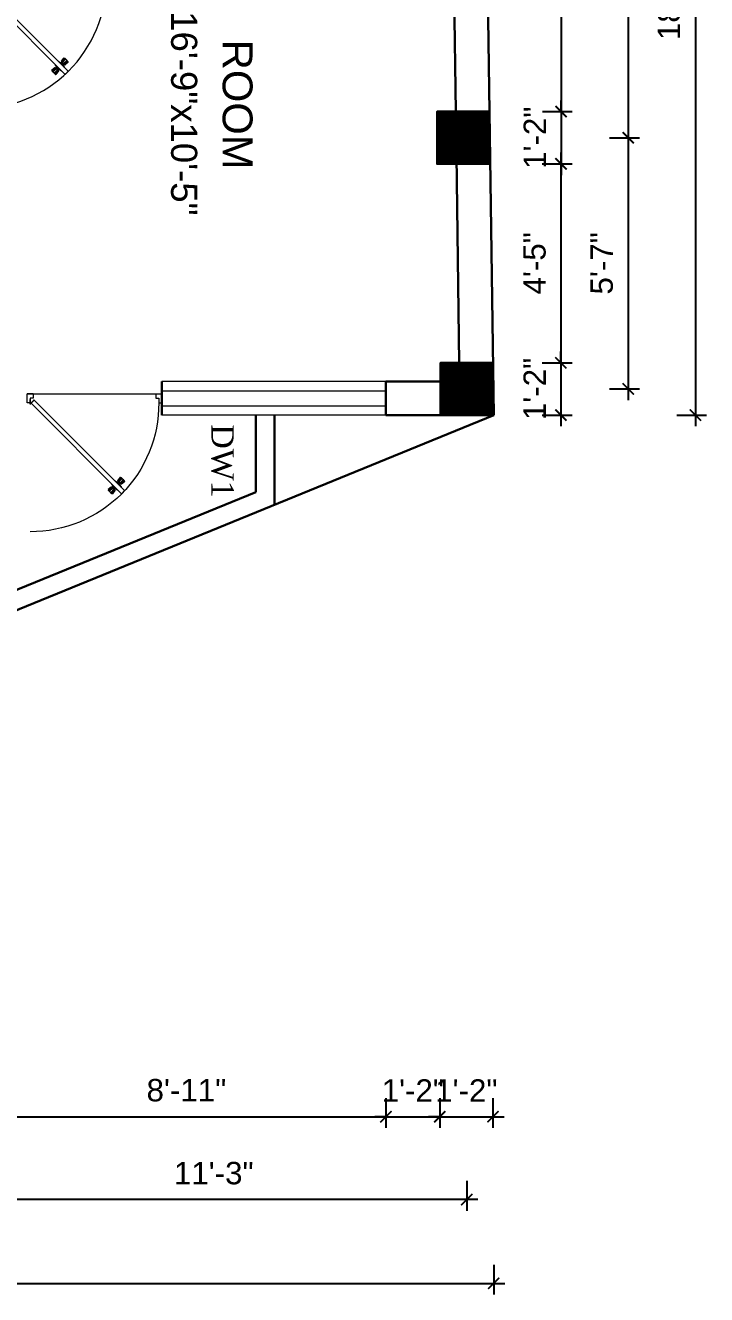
# Model space of a CAD drawing. Header units: inches. Extents: x -4737 to 13205, y 2479 to 13285.
# Drawn here: x -1831.4 to -1649, y 11731.7 to 12071.5 of the extents above; entities that cross this region are included whole.
import ezdxf

# ---------------------------------------------------------------- set-up
doc = ezdxf.new("R2010")
doc.units = ezdxf.units.IN
doc.header["$MEASUREMENT"] = 0
for name, color, linetype, lineweight in [('hatch-.09', 8, 'Continuous', 9), ('Label', 7, 'Continuous', 13), ('ns_DIMS', 1, 'Continuous', 0), ('ns_TEXT', 7, 'Continuous', 13), ('PUERTAS', 7, 'Continuous', 9), ('Text', 7, 'Continuous', 13), ('WALL', 12, 'Continuous', 30), ('wall2', 1, 'Continuous', 15), ('windoow', 4, 'Continuous', 5)]:
    doc.layers.add(name, color=color, linetype=linetype, lineweight=lineweight)
doc.styles.add('arial 1000', font='arial.ttf')
doc.styles.add('dim', font='arial.ttf', dxfattribs={"height": 7})
doc.styles.get("Standard").update_dxf_attribs({"font": 'arial.ttf'})
doc.dimstyles.new("1-8'", dxfattribs={"dimtxt": 6, "dimasz": 3, "dimexe": 3, "dimexo": 6, "dimgap": 4, "dimtad": 1, "dimdec": 0, "dimzin": 0, "dimdsep": 46, "dimlunit": 4, "dimtxsty": 'arial 1000', "dimblk": 'ARCHTICK', "dimcen": 8, "dimdle": 3, "dimclrt": 7, "dimazin": 0, "dimtfac": 1, "dimtdec": 0, "dimtix": 1, "dimtmove": 2, "dimatfit": 3, "dimfxl": 5, "dimfxlon": 1, "dimarcsym": 0})

# ---------------------------------------------------------------- blocks, each defined once
blk = doc.blocks.new('3ft')
at = {"layer": 'PUERTAS', "color": 2}
for p, q in [((1.01, 2.52), (25.23, 26.74)), ((26.05, 25.92), (1.77, 1.64)), ((21.99, 26.11), (21.98, 26.13)), ((26.05, 25.92), (25.23, 26.74)), ((25.42, 22.68), (25.43, 22.67)), ((0, 2.4), (0, 0)), ((0.72, 2.4), (0, 2.4)), ((1.6, 0), (0, 0)), ((0.72, 1.52), (0.72, 2.44)), ((0.8, 1.52), (0.72, 1.52)), ((0.8, 1.52), (0.8, 2.41)), ((0.8, 1.2), (0.8, 1.52)), ((1.6, 1.2), (0.8, 1.2)), ((1.57, 1.84), (0.94, 2.47)), ((1.63, 1.89), (0.97, 2.55)), ((1.63, 1.89), (1.57, 1.84)), ((1.77, 1.64), (1.57, 1.84)), ((1.6, 0), (1.6, 1.2)), ((34.4, 0), (34.4, 1.2)), ((34.4, 1.2), (35.2, 1.2)), ((34.4, 0), (36, 0)), ((35.2, 1.2), (35.2, 2.4)), ((35.2, 2.4), (36, 2.4)), ((36, 0), (36, 2.4))]:
    blk.add_line(p, q, dxfattribs=at)
at = {"layer": 'PUERTAS', "color": 8}
for p, q in [((22.57, 24.94), (21.65, 25.68)), ((22.63, 24.99), (21.69, 25.75)), ((22.74, 25.1), (21.84, 25.9)), ((22.13, 26.28), (21.98, 26.13)), ((22.88, 25.24), (22.01, 26.06)), ((22.13, 26.28), (22.27, 26.42)), ((22.29, 26.41), (22.27, 26.42)), ((23.16, 25.52), (22.34, 26.39)), ((23.3, 25.66), (22.5, 26.56)), ((23.41, 25.77), (22.65, 26.71)), ((22.69, 24.32), (23.02, 24.83)), ((23.46, 25.83), (22.72, 26.75)), ((22.95, 24.96), (22.84, 25.07)), ((22.98, 24.99), (22.86, 25.1)), ((23.03, 25.04), (22.91, 25.15)), ((22.91, 24.53), (23.1, 24.91)), ((23.11, 25.12), (22.99, 25.23)), ((23.13, 24.76), (23.18, 24.99)), ((23.28, 25.3), (23.17, 25.41)), ((23.36, 25.37), (23.25, 25.49)), ((23.31, 24.94), (23.28, 25.08)), ((23.41, 25.43), (23.3, 25.54)), ((23.46, 25.09), (23.32, 25.13)), ((23.44, 25.45), (23.33, 25.56)), ((23.64, 25.27), (23.41, 25.22)), ((23.87, 25.49), (23.49, 25.3)), ((24.08, 25.71), (23.57, 25.38)), ((23.84, 23.6), (24.22, 23.79)), ((24.07, 23.82), (24.3, 23.88)), ((24.25, 24), (24.39, 23.97)), ((24.4, 24.15), (24.43, 24.01)), ((24.43, 23.8), (24.54, 23.69)), ((24.58, 24.33), (24.52, 24.1)), ((24.6, 23.97), (24.72, 23.86)), ((24.8, 24.56), (24.61, 24.18)), ((25.02, 24.77), (24.68, 24.26)), ((24.68, 24.05), (24.79, 23.94)), ((24.73, 24.1), (24.85, 23.99)), ((24.76, 24.13), (24.87, 24.02)), ((24.83, 23.85), (25.7, 23.03)), ((24.97, 23.99), (25.87, 23.2)), ((25.08, 24.1), (26.02, 23.34)), ((25.14, 24.15), (26.06, 23.41)), ((23.63, 23.38), (24.14, 23.72)), ((24.25, 23.26), (24.99, 22.34)), ((24.27, 23.64), (24.38, 23.53)), ((24.3, 23.67), (24.41, 23.56)), ((24.3, 23.32), (25.06, 22.38)), ((24.35, 23.72), (24.46, 23.61)), ((24.41, 23.43), (25.2, 22.53)), ((24.55, 23.57), (25.37, 22.7)), ((25.58, 22.82), (25.43, 22.67)), ((25.58, 22.82), (25.73, 22.97)), ((25.72, 22.98), (25.73, 22.97)), ((0, 0), (36, 0))]:
    blk.add_line(p, q, dxfattribs=at)
at = {"layer": 'PUERTAS', "color": 1}
for p, q in [((21.67, 25.73), (22.17, 26.23)), ((22.49, 24.95), (21.67, 25.61)), ((21.7, 25.82), (22.14, 26.26)), ((21.73, 25.79), (21.7, 25.82)), ((22.58, 26.7), (22.14, 26.26)), ((22.67, 26.73), (22.17, 26.23)), ((22.61, 26.67), (22.58, 26.7)), ((22.6, 24.96), (23.02, 25.38)), ((22.61, 24.25), (22.92, 24.72)), ((22.62, 24.13), (22.61, 24.14)), ((22.7, 25.07), (22.71, 25.06)), ((23.45, 25.91), (22.79, 26.73)), ((22.82, 25.06), (23.08, 25.32)), ((22.94, 24.95), (22.83, 25.07)), ((22.92, 24.72), (22.92, 24.72)), ((22.93, 24.94), (23.19, 25.21)), ((22.93, 24.84), (22.93, 24.83)), ((23.44, 25.81), (23.02, 25.38)), ((23.34, 25.58), (23.08, 25.32)), ((23.46, 25.47), (23.19, 25.21)), ((23.33, 25.7), (23.34, 25.69)), ((23.45, 25.46), (23.33, 25.57)), ((23.57, 25.47), (23.57, 25.47)), ((24.15, 25.79), (23.68, 25.48)), ((23.68, 25.48), (23.68, 25.48)), ((24.25, 23.62), (24.51, 23.89)), ((24.27, 25.78), (24.26, 25.79)), ((24.78, 24.15), (24.51, 23.89)), ((24.89, 24.03), (24.63, 23.77)), ((25.11, 24.14), (24.69, 23.71)), ((24.77, 24.14), (24.88, 24.03)), ((24.79, 24.38), (24.78, 24.37)), ((24.78, 24.26), (24.78, 24.26)), ((25.1, 24.84), (24.79, 24.38)), ((25, 24.03), (25, 24.03)), ((25.09, 24.96), (25.1, 24.95)), ((25.22, 24.14), (26.03, 23.48)), ((23.44, 23.31), (23.45, 23.3)), ((23.56, 23.3), (24.03, 23.61)), ((24.03, 23.61), (24.03, 23.62)), ((24.14, 23.62), (24.14, 23.62)), ((24.26, 23.29), (24.69, 23.71)), ((24.26, 23.63), (24.37, 23.52)), ((24.26, 23.18), (24.92, 22.37)), ((24.37, 23.52), (24.63, 23.77)), ((24.37, 23.4), (24.37, 23.4)), ((25.04, 22.36), (25.54, 22.86)), ((25.1, 22.42), (25.13, 22.39)), ((25.13, 22.39), (25.57, 22.83)), ((26.04, 23.37), (25.54, 22.86)), ((26.01, 23.27), (25.57, 22.83)), ((25.98, 23.3), (26.01, 23.27))]:
    blk.add_line(p, q, dxfattribs=at)
at = {"layer": 'PUERTAS', "color": 2}
for radius in [0.155, 0.0752]:
    blk.add_circle((0.82, 2.56), radius, dxfattribs=at)
at = {"layer": 'PUERTAS', "color": 8}
blk.add_arc((0.82, 2.56), 34.38, 359.7285, 90.0333, dxfattribs=at)
at = {"layer": 'PUERTAS', "color": 1}
for centre, start, end in [((22.54, 25.01), 231.0764, 315), ((22.67, 24.2), 135, 225), ((22.73, 26.68), 38.9236, 135), ((22.77, 25.12), 225, 315), ((22.99, 24.89), 135, 219.7428), ((22.87, 24.78), 315, 39.7428), ((23.28, 25.63), 315, 45), ((23.39, 25.86), 315, 38.9236), ((23.51, 25.41), 50.2572, 135), ((23.62, 25.53), 230.2572, 315), ((24.2, 25.73), 45, 135), ((24.84, 24.31), 135, 219.7428), ((24.72, 24.21), 315, 39.7428), ((24.94, 23.98), 45, 135), ((25.04, 24.89), 315, 45), ((25.17, 24.08), 51.0764, 135), ((23.51, 23.36), 225, 315), ((24.09, 23.56), 50.2572, 135), ((24.2, 23.68), 230.2572, 315), ((24.32, 23.23), 135, 218.9236), ((24.42, 23.46), 135, 225), ((24.98, 22.42), 218.9236, 315), ((25.98, 23.42), 315, 51.0764)]:
    blk.add_arc(centre, 0.08, start, end, dxfattribs=at)
blk = doc.blocks.new('*U238')
at = {"color": 3, "xscale": -1}
blk.add_blockref('3ft', (42, 0), dxfattribs=at)
blk = doc.blocks.new('*U36')
at = {"color": 3}
blk.add_blockref('3ft', (0, 0), dxfattribs=at)
blk = doc.blocks.new('_ArchTick')
at = {"color": 0, "const_width": 0.15}
blk.add_lwpolyline([(-0.5, -0.5), (0.5, 0.5)], dxfattribs=at)
blk = doc.blocks.new('*D1015')
at = {"layer": 'Defpoints', "color": 0, "transparency": 16777216}
for p in [(-1734.87, 11967.13), (-1841.67, 11911.67), (-1734.87, 11779.31)]:
    blk.add_point(p, dxfattribs=at)
at = {"layer": 'ns_DIMS', "color": 0, "lineweight": -2, "transparency": 16777216}
for p, q in [((-1841.67, 11784.31), (-1841.67, 11776.31)), ((-1734.87, 11784.31), (-1734.87, 11776.31)), ((-1844.67, 11779.31), (-1731.87, 11779.31))]:
    blk.add_line(p, q, dxfattribs=at)
at = {"layer": 'ns_DIMS', "color": 0, "lineweight": -2, "transparency": 16777216, "xscale": 3, "yscale": 3, "zscale": 3, "rotation": 180}
blk.add_blockref('_ArchTick', (-1841.67, 11779.31), dxfattribs=at)
at = {"layer": 'ns_DIMS', "color": 0, "lineweight": -2, "transparency": 16777216, "xscale": 3, "yscale": 3, "zscale": 3}
blk.add_blockref('_ArchTick', (-1734.87, 11779.31), dxfattribs=at)
at = {"layer": 'ns_DIMS', "color": 7, "transparency": 16777216, "insert": (-1788.27, 11786.38), "char_height": 6, "attachment_point": 5, "style": 'arial 1000'}
blk.add_mtext('8\'-11"', dxfattribs=at)
blk = doc.blocks.new('*D1016')
at = {"layer": 'Defpoints', "color": 0, "transparency": 16777216}
for p in [(-1734.87, 11967.13), (-1720.45, 11967.13), (-1720.45, 11779.31)]:
    blk.add_point(p, dxfattribs=at)
at = {"layer": 'ns_DIMS', "color": 0, "lineweight": -2, "transparency": 16777216}
for p, q in [((-1734.87, 11784.31), (-1734.87, 11776.31)), ((-1720.45, 11784.31), (-1720.45, 11776.31)), ((-1734.87, 11779.31), (-1737.87, 11779.31)), ((-1734.87, 11779.31), (-1720.45, 11779.31)), ((-1720.45, 11779.31), (-1717.45, 11779.31))]:
    blk.add_line(p, q, dxfattribs=at)
at = {"layer": 'ns_DIMS', "color": 0, "lineweight": -2, "transparency": 16777216, "xscale": 3, "yscale": 3, "zscale": 3}
blk.add_blockref('_ArchTick', (-1734.87, 11779.31), dxfattribs=at)
at = {"layer": 'ns_DIMS', "color": 0, "lineweight": -2, "transparency": 16777216, "xscale": 3, "yscale": 3, "zscale": 3, "rotation": 180}
blk.add_blockref('_ArchTick', (-1720.45, 11779.31), dxfattribs=at)
at = {"layer": 'ns_DIMS', "color": 7, "transparency": 16777216, "insert": (-1727.66, 11786.33), "char_height": 6, "attachment_point": 5, "style": 'arial 1000'}
blk.add_mtext('1\'-2"', dxfattribs=at)
blk = doc.blocks.new('*D1017')
at = {"layer": 'Defpoints', "color": 0, "transparency": 16777216}
for p in [(-1720.45, 11967.13), (-1706.22, 11967.13), (-1706.22, 11779.31)]:
    blk.add_point(p, dxfattribs=at)
at = {"layer": 'ns_DIMS', "color": 0, "lineweight": -2, "transparency": 16777216}
for p, q in [((-1720.45, 11784.31), (-1720.45, 11776.31)), ((-1706.22, 11784.31), (-1706.22, 11776.31)), ((-1720.45, 11779.31), (-1723.45, 11779.31)), ((-1720.45, 11779.31), (-1706.22, 11779.31)), ((-1706.22, 11779.31), (-1703.22, 11779.31))]:
    blk.add_line(p, q, dxfattribs=at)
at = {"layer": 'ns_DIMS', "color": 0, "lineweight": -2, "transparency": 16777216, "xscale": 3, "yscale": 3, "zscale": 3}
blk.add_blockref('_ArchTick', (-1720.45, 11779.31), dxfattribs=at)
at = {"layer": 'ns_DIMS', "color": 0, "lineweight": -2, "transparency": 16777216, "xscale": 3, "yscale": 3, "zscale": 3, "rotation": 180}
blk.add_blockref('_ArchTick', (-1706.22, 11779.31), dxfattribs=at)
at = {"layer": 'ns_DIMS', "color": 7, "transparency": 16777216, "insert": (-1713.34, 11786.33), "char_height": 6, "attachment_point": 5, "style": 'arial 1000'}
blk.add_mtext('1\'-2"', dxfattribs=at)
blk = doc.blocks.new('*D1018')
at = {"layer": 'Defpoints', "color": 0, "transparency": 16777216}
for p in [(-1713.22, 11967.13), (-1848.67, 11911.67), (-1848.67, 11757.12)]:
    blk.add_point(p, dxfattribs=at)
at = {"layer": 'ns_DIMS', "color": 0, "lineweight": -2, "transparency": 16777216}
for p, q in [((-1848.67, 11762.12), (-1848.67, 11754.12)), ((-1713.22, 11762.12), (-1713.22, 11754.12)), ((-1710.22, 11757.12), (-1851.67, 11757.12))]:
    blk.add_line(p, q, dxfattribs=at)
at = {"layer": 'ns_DIMS', "color": 0, "lineweight": -2, "transparency": 16777216, "xscale": 3, "yscale": 3, "zscale": 3, "rotation": 180}
blk.add_blockref('_ArchTick', (-1848.67, 11757.12), dxfattribs=at)
at = {"layer": 'ns_DIMS', "color": 0, "lineweight": -2, "transparency": 16777216, "xscale": 3, "yscale": 3, "zscale": 3}
blk.add_blockref('_ArchTick', (-1713.22, 11757.12), dxfattribs=at)
at = {"layer": 'ns_DIMS', "color": 7, "transparency": 16777216, "insert": (-1780.95, 11764.18), "char_height": 6, "attachment_point": 5, "style": 'arial 1000'}
blk.add_mtext('11\'-3"', dxfattribs=at)
blk = doc.blocks.new('*D938')
at = {"layer": 'Defpoints', "color": 0, "transparency": 16777216}
for p in [(-1706.02, 11967.13), (-2114.67, 11858.53), (-1706.02, 11734.69)]:
    blk.add_point(p, dxfattribs=at)
at = {"layer": 'ns_DIMS', "color": 0, "lineweight": -2, "transparency": 16777216}
for p, q in [((-2114.67, 11739.69), (-2114.67, 11731.69)), ((-1706.02, 11739.69), (-1706.02, 11731.69)), ((-2117.67, 11734.69), (-1703.02, 11734.69))]:
    blk.add_line(p, q, dxfattribs=at)
at = {"layer": 'ns_DIMS', "color": 0, "lineweight": -2, "transparency": 16777216, "xscale": 3, "yscale": 3, "zscale": 3, "rotation": 180}
blk.add_blockref('_ArchTick', (-2114.67, 11734.69), dxfattribs=at)
at = {"layer": 'ns_DIMS', "color": 0, "lineweight": -2, "transparency": 16777216, "xscale": 3, "yscale": 3, "zscale": 3}
blk.add_blockref('_ArchTick', (-1706.02, 11734.69), dxfattribs=at)
at = {"layer": 'ns_DIMS', "color": 7, "transparency": 16777216, "insert": (-1910.35, 11741.76), "char_height": 6, "attachment_point": 5, "style": 'arial 1000'}
blk.add_mtext('34\'-1"', dxfattribs=at)
blk = doc.blocks.new('*D940')
at = {"layer": 'Defpoints', "color": 0, "transparency": 16777216}
for p in [(-1709.16, 12181.58), (-1707.17, 12041.39), (-1669.99, 12041.39)]:
    blk.add_point(p, dxfattribs=at)
at = {"layer": 'ns_DIMS', "color": 0, "lineweight": -2, "transparency": 16777216}
for p, q in [((-1669.99, 12184.58), (-1669.99, 12038.39)), ((-1674.99, 12181.58), (-1666.99, 12181.58)), ((-1674.99, 12041.39), (-1666.99, 12041.39))]:
    blk.add_line(p, q, dxfattribs=at)
at = {"layer": 'ns_DIMS', "color": 0, "lineweight": -2, "transparency": 16777216, "xscale": 3, "yscale": 3, "zscale": 3}
for p, rotation in [((-1669.99, 12181.58), 90), ((-1669.99, 12041.39), 270)]:
    blk.add_blockref('_ArchTick', p, dxfattribs=dict(at, rotation=rotation))
at = {"layer": 'ns_DIMS', "color": 7, "transparency": 16777216, "insert": (-1677.06, 12111.49), "char_height": 6, "attachment_point": 5, "rotation": 90, "style": 'arial 1000'}
blk.add_mtext('11\'-8"', dxfattribs=at)
blk = doc.blocks.new('*D941')
at = {"layer": 'Defpoints', "color": 0, "transparency": 16777216}
for p in [(-1709.16, 12189.27), (-1706.02, 11967.13), (-1652.02, 11967.13)]:
    blk.add_point(p, dxfattribs=at)
at = {"layer": 'ns_DIMS', "color": 0, "lineweight": -2, "transparency": 16777216}
for p, q in [((-1652.02, 12192.27), (-1652.02, 11964.13)), ((-1657.02, 12189.27), (-1649.02, 12189.27)), ((-1657.02, 11967.13), (-1649.02, 11967.13))]:
    blk.add_line(p, q, dxfattribs=at)
at = {"layer": 'ns_DIMS', "color": 0, "lineweight": -2, "transparency": 16777216, "xscale": 3, "yscale": 3, "zscale": 3}
for p, rotation in [((-1652.02, 12189.27), 90), ((-1652.02, 11967.13), 270)]:
    blk.add_blockref('_ArchTick', p, dxfattribs=dict(at, rotation=rotation))
at = {"layer": 'ns_DIMS', "color": 7, "transparency": 16777216, "insert": (-1659.09, 12078.2), "char_height": 6, "attachment_point": 5, "rotation": 90, "style": 'arial 1000'}
blk.add_mtext('18\'-6"', dxfattribs=at)
blk = doc.blocks.new('*D942')
at = {"layer": 'Defpoints', "color": 0, "transparency": 16777216}
for p in [(-1709.16, 12174.58), (-1707.17, 12048.39), (-1687.99, 12048.39)]:
    blk.add_point(p, dxfattribs=at)
at = {"layer": 'ns_DIMS', "color": 0, "lineweight": -2, "transparency": 16777216}
for p, q in [((-1687.99, 12177.58), (-1687.99, 12045.39)), ((-1692.99, 12174.58), (-1684.99, 12174.58)), ((-1692.99, 12048.39), (-1684.99, 12048.39))]:
    blk.add_line(p, q, dxfattribs=at)
at = {"layer": 'ns_DIMS', "color": 0, "lineweight": -2, "transparency": 16777216, "xscale": 3, "yscale": 3, "zscale": 3}
for p, rotation in [((-1687.99, 12174.58), 90), ((-1687.99, 12048.39), 270)]:
    blk.add_blockref('_ArchTick', p, dxfattribs=dict(at, rotation=rotation))
at = {"layer": 'ns_DIMS', "color": 7, "transparency": 16777216, "insert": (-1695.06, 12111.49), "char_height": 6, "attachment_point": 5, "rotation": 90, "style": 'arial 1000'}
blk.add_mtext('10\'-6"', dxfattribs=at)
blk = doc.blocks.new('*D943')
at = {"layer": 'Defpoints', "color": 0, "transparency": 16777216}
for p in [(-1707.17, 12048.39), (-1707.17, 12034.39), (-1687.99, 12034.39)]:
    blk.add_point(p, dxfattribs=at)
at = {"layer": 'ns_DIMS', "color": 0, "lineweight": -2, "transparency": 16777216}
for p, q in [((-1692.99, 12048.39), (-1684.99, 12048.39)), ((-1687.99, 12048.39), (-1687.99, 12051.39)), ((-1687.99, 12048.39), (-1687.99, 12034.39)), ((-1692.99, 12034.39), (-1684.99, 12034.39)), ((-1687.99, 12034.39), (-1687.99, 12031.39))]:
    blk.add_line(p, q, dxfattribs=at)
at = {"layer": 'ns_DIMS', "color": 0, "lineweight": -2, "transparency": 16777216, "xscale": 3, "yscale": 3, "zscale": 3}
for p, rotation in [((-1687.99, 12048.39), 270), ((-1687.99, 12034.39), 90)]:
    blk.add_blockref('_ArchTick', p, dxfattribs=dict(at, rotation=rotation))
at = {"layer": 'ns_DIMS', "color": 7, "transparency": 16777216, "insert": (-1695, 12041.39), "char_height": 6, "attachment_point": 5, "rotation": 90, "style": 'arial 1000'}
blk.add_mtext('1\'-2"', dxfattribs=at)
blk = doc.blocks.new('*D925')
at = {"layer": 'Defpoints', "color": 0, "transparency": 16777216}
for p in [(-1707.17, 12034.39), (-1706.22, 11981.13), (-1688.02, 11981.13)]:
    blk.add_point(p, dxfattribs=at)
at = {"layer": 'ns_DIMS', "color": 0, "lineweight": -2, "transparency": 16777216}
for p, q in [((-1688.02, 12037.39), (-1688.02, 11978.13)), ((-1693.02, 12034.39), (-1685.02, 12034.39)), ((-1693.02, 11981.13), (-1685.02, 11981.13))]:
    blk.add_line(p, q, dxfattribs=at)
at = {"layer": 'ns_DIMS', "color": 0, "lineweight": -2, "transparency": 16777216, "xscale": 3, "yscale": 3, "zscale": 3}
for p, rotation in [((-1688.02, 12034.39), 90), ((-1688.02, 11981.13), 270)]:
    blk.add_blockref('_ArchTick', p, dxfattribs=dict(at, rotation=rotation))
at = {"layer": 'ns_DIMS', "color": 7, "transparency": 16777216, "insert": (-1695.08, 12007.76), "char_height": 6, "attachment_point": 5, "rotation": 90, "style": 'arial 1000'}
blk.add_mtext('4\'-5"', dxfattribs=at)
blk = doc.blocks.new('*D926')
at = {"layer": 'Defpoints', "color": 0, "transparency": 16777216}
for p in [(-1706.22, 11981.13), (-1706.02, 11967.13), (-1688.02, 11967.13)]:
    blk.add_point(p, dxfattribs=at)
at = {"layer": 'ns_DIMS', "color": 0, "lineweight": -2, "transparency": 16777216}
for p, q in [((-1688.02, 11981.13), (-1688.02, 11984.13)), ((-1693.02, 11981.13), (-1685.02, 11981.13)), ((-1688.02, 11981.13), (-1688.02, 11967.13)), ((-1693.02, 11967.13), (-1685.02, 11967.13)), ((-1688.02, 11967.13), (-1688.02, 11964.13))]:
    blk.add_line(p, q, dxfattribs=at)
at = {"layer": 'ns_DIMS', "color": 0, "lineweight": -2, "transparency": 16777216, "xscale": 3, "yscale": 3, "zscale": 3}
for p, rotation in [((-1688.02, 11981.13), 270), ((-1688.02, 11967.13), 90)]:
    blk.add_blockref('_ArchTick', p, dxfattribs=dict(at, rotation=rotation))
at = {"layer": 'ns_DIMS', "color": 7, "transparency": 16777216, "insert": (-1695.04, 11974.13), "char_height": 6, "attachment_point": 5, "rotation": 90, "style": 'arial 1000'}
blk.add_mtext('1\'-2"', dxfattribs=at)
blk = doc.blocks.new('*D927')
at = {"layer": 'Defpoints', "color": 0, "transparency": 16777216}
for p in [(-1707.17, 12041.39), (-1706.02, 11974.13), (-1670.02, 11974.13)]:
    blk.add_point(p, dxfattribs=at)
at = {"layer": 'ns_DIMS', "color": 0, "lineweight": -2, "transparency": 16777216}
for p, q in [((-1670.02, 12044.39), (-1670.02, 11971.13)), ((-1675.02, 12041.39), (-1667.02, 12041.39)), ((-1675.02, 11974.13), (-1667.02, 11974.13))]:
    blk.add_line(p, q, dxfattribs=at)
at = {"layer": 'ns_DIMS', "color": 0, "lineweight": -2, "transparency": 16777216, "xscale": 3, "yscale": 3, "zscale": 3}
for p, rotation in [((-1670.02, 12041.39), 90), ((-1670.02, 11974.13), 270)]:
    blk.add_blockref('_ArchTick', p, dxfattribs=dict(at, rotation=rotation))
at = {"layer": 'ns_DIMS', "color": 7, "transparency": 16777216, "insert": (-1677.08, 12007.76), "char_height": 6, "attachment_point": 5, "rotation": 90, "style": 'arial 1000'}
blk.add_mtext('5\'-7"', dxfattribs=at)

msp = doc.modelspace()

# ---------------------------------------------------------------- hatches: boundary and pattern name
at = {"layer": 'hatch-.09'}
h = msp.add_hatch(dxfattribs=at)
h.set_pattern_fill('ANSI31', color=256, angle=-90)
h.set_pattern_definition([(315, (-1997.31225, 27480.77716), (0.0883883476, 0.0883883476), [])])
h.paths.add_polyline_path([(-1707.17, 12034.39), (-1707.17, 12048.39), (-1721.17, 12048.39), (-1721.17, 12034.39)])
h = msp.add_hatch(dxfattribs=at)
h.set_pattern_fill('ANSI31', color=256, angle=-90)
h.set_pattern_definition([(315, (-1996.36152, 27413.51827), (0.0883883476, 0.0883883476), [])])
h.paths.add_polyline_path([(-1706.22, 11967.13), (-1706.22, 11981.13), (-1720.22, 11981.13), (-1720.22, 11967.13)])

# ---------------------------------------------------------------- linework, layer by layer
at = {"layer": 'WALL'}
for p, q in [((-1706.02, 11967.13), (-1709.16, 12189.27)), ((-1716.17, 12048.39), (-1717.96, 12174.58)), ((-1715.22, 11981.13), (-1716.01, 12036.64)), ((-1794.87, 11976.13), (-1794.87, 11967.13)), ((-1720.02, 11976.13), (-1734.87, 11976.13)), ((-1734.87, 11976.13), (-1734.87, 11967.13)), ((-1706.02, 11967.13), (-1840.67, 11912.08)), ((-1769.73, 11946.49), (-1769.73, 11967.13)), ((-1764.73, 11943.13), (-1764.73, 11967.13)), ((-1706.02, 11967.13), (-1734.87, 11967.13)), ((-1769.73, 11946.49), (-1840.67, 11917.49))]:
    msp.add_line(p, q, dxfattribs=at)
for points in [[(-1707.17, 12048.39), (-1707.17, 12034.39), (-1721.17, 12034.39), (-1721.17, 12048.39)], [(-1706.22, 11981.13), (-1706.22, 11967.13), (-1720.22, 11967.13), (-1720.22, 11981.13)]]:
    msp.add_lwpolyline(points, close=True, dxfattribs=at)
at = {"layer": 'wall2'}
for p, q in [((-1734.87, 11976.13), (-1794.87, 11976.13)), ((-1734.87, 11967.13), (-1794.87, 11967.13))]:
    msp.add_line(p, q, dxfattribs=at)
at = {"layer": 'windoow'}
for p, q in [((-1794.87, 11973.63), (-1734.87, 11973.63)), ((-1794.87, 11969.63), (-1734.87, 11969.63))]:
    msp.add_line(p, q, dxfattribs=at)

# ---------------------------------------------------------------- block references
at = {"layer": 'WALL', "xscale": -1}
for name, p, rotation in [('*U238', (-1846.67, 12042.39), 270), ('*U36', (-1830.87, 11972.83), 180)]:
    msp.add_blockref(name, p, dxfattribs=dict(at, rotation=rotation))

# ---------------------------------------------------------------- texts
at = {"layer": 'Label', "color": 5, "linetype": 'ByBlock', "insert": (-1770.57, 12050.24), "char_height": 8, "width": 88.4068, "attachment_point": 2, "rotation": 270, "style": 'dim'}
msp.add_mtext('ROOM', dxfattribs=at)
at = {"layer": 'ns_TEXT', "insert": (-1775.58, 11966.56), "char_height": 6, "attachment_point": 1, "rotation": 270}
msp.add_mtext_dynamic_manual_height_columns('\\pi1.89167;{\\fTimes New Roman|b0|i0|c0|p18;DW1}', width=21.7401, gutter_width=72, heights=[4.46], dxfattribs=at)
at = {"layer": 'Text', "insert": (-1785.37, 12047.9), "char_height": 7, "width": 440.957, "attachment_point": 2, "rotation": 270}
msp.add_mtext('16\'-9"x10\'-5"', dxfattribs=at)

# ---------------------------------------------------------------- dimensions: what is measured, and where the dimension line sits
at = {"layer": 'ns_DIMS'}
for base, p1, p2, picture, middle in [((-1652.02, 11967.13), (-1709.16, 12189.27), (-1706.02, 11967.13), '*D941', (-1659.09, 12078.2)), ((-1669.99, 12041.39), (-1709.16, 12181.58), (-1707.17, 12041.39), '*D940', (-1677.06, 12111.49)), ((-1687.99, 12048.39), (-1709.16, 12174.58), (-1707.17, 12048.39), '*D942', (-1695.06, 12111.49)), ((-1687.99, 12034.39), (-1707.17, 12048.39), (-1707.17, 12034.39), '*D943', (-1695, 12041.39)), ((-1670.02, 11974.13), (-1707.17, 12041.39), (-1706.02, 11974.13), '*D927', (-1677.08, 12007.76)), ((-1688.02, 11981.13), (-1707.17, 12034.39), (-1706.22, 11981.13), '*D925', (-1695.08, 12007.76)), ((-1688.02, 11967.13), (-1706.22, 11981.13), (-1706.02, 11967.13), '*D926', (-1695.04, 11974.13))]:
    dim = msp.add_linear_dim(base=base, p1=p1, p2=p2, angle=270, dimstyle="1-8'", dxfattribs=at)
    dim.commit()
    dim.dimension.update_dxf_attribs({"geometry": picture, "text_midpoint": middle})
for base, p1, p2, picture, middle in [((-1706.02, 11734.69), (-2114.67, 11858.53), (-1706.02, 11967.13), '*D938', (-1910.35, 11741.76)), ((-1848.67, 11757.12), (-1713.22, 11967.13), (-1848.67, 11911.67), '*D1018', (-1780.95, 11764.18)), ((-1734.87, 11779.31), (-1841.67, 11911.67), (-1734.87, 11967.13), '*D1015', (-1788.27, 11786.38)), ((-1720.45, 11779.31), (-1734.87, 11967.13), (-1720.45, 11967.13), '*D1016', (-1727.66, 11786.33)), ((-1706.22, 11779.31), (-1720.45, 11967.13), (-1706.22, 11967.13), '*D1017', (-1713.34, 11786.33))]:
    dim = msp.add_linear_dim(base=base, p1=p1, p2=p2, dimstyle="1-8'", dxfattribs=at)
    dim.commit()
    dim.dimension.update_dxf_attribs({"geometry": picture, "text_midpoint": middle})

doc.saveas('drawing.dxf')
